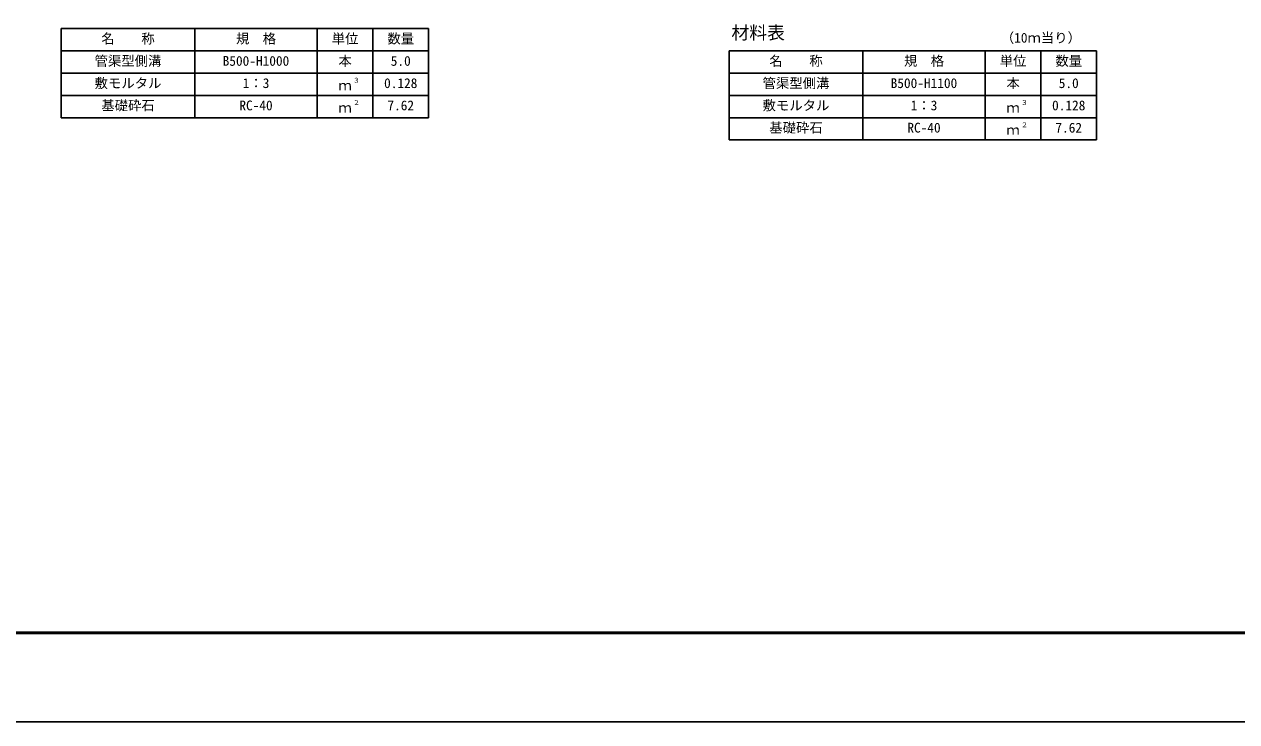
# Model space of a CAD drawing. Units: millimetres, scale not verified. Extents: x 4220 to 29420, y 5940 to 17820.
# Drawn here: x 18529 to 23974, y 5940 to 9073 of the extents above; entities that cross this region are included whole.
import ezdxf
from ezdxf.enums import TextEntityAlignment as Align

# ---------------------------------------------------------------- set-up
doc = ezdxf.new("R2010")
doc.units = ezdxf.units.MM
doc.header["$LTSCALE"] = 40
for name, color, linetype, lineweight in [('Defpoints_3', 5, 'Continuous', 25), ('HYO', 3, 'Continuous', 25), ('HYO2', 4, 'Continuous', 25), ('TXT', 7, 'Continuous', 25), ('WAKU', 3, 'Continuous', 50)]:
    doc.layers.add(name, color=color, linetype=linetype, lineweight=lineweight)
doc.styles.add('ＭＳ ゴシック', font='')
doc.styles.get('ＭＳ ゴシック').set_extended_font_data('MS Gothic')

msp = doc.modelspace()

# ---------------------------------------------------------------- linework, layer by layer
at = {"layer": 'Defpoints_3'}
msp.add_line((12620, 5940), (29420, 5940), dxfattribs=at)
at = {"layer": 'HYO'}
for p, q in [((20345, 9053.36), (18695, 9053.36)), ((18695, 9053.36), (18695, 8653.36)), ((19295, 9053.36), (19295, 8653.36)), ((19845, 9053.36), (19845, 8653.36)), ((20095, 9053.36), (20095, 8653.36)), ((20345, 8653.36), (20345, 9053.36)), ((18695, 8953.36), (20345, 8953.36)), ((23345, 8953.36), (21695, 8953.36)), ((21695, 8953.36), (21695, 8553.36)), ((22295, 8953.36), (22295, 8553.36)), ((22845, 8953.36), (22845, 8553.36)), ((23095, 8953.36), (23095, 8553.36)), ((23345, 8553.36), (23345, 8953.36)), ((21695, 8853.36), (23345, 8853.36)), ((18695, 8653.36), (20345, 8653.36)), ((21695, 8553.36), (23345, 8553.36))]:
    msp.add_line(p, q, dxfattribs=at)
at = {"layer": 'HYO2'}
for p, q in [((18695, 8853.36), (20345, 8853.36)), ((18695, 8753.36), (20345, 8753.36)), ((21695, 8753.36), (23345, 8753.36)), ((21695, 8653.36), (23345, 8653.36))]:
    msp.add_line(p, q, dxfattribs=at)
at = {"layer": 'WAKU'}
msp.add_line((13020, 6340), (29020, 6340), dxfattribs=at)

# ---------------------------------------------------------------- texts
at = {"layer": 'TXT', "style": 'ＭＳ ゴシック'}
for s, height, p in [('材料表', 58.65, (21705, 8988.36)), ('（10ｍ当り）', 43.99, (22915, 8977.36)), ('名\u3000\u3000称', 43.99, (18875, 8973.36)), ('規\u3000格', 43.99, (19480, 8973.36)), ('単位', 43.99, (19910, 8973.36)), ('数量', 43.99, (20160, 8973.36)), ('管渠型側溝', 43.99, (18845, 8873.36)), ('本', 43.99, (19940, 8873.36)), ('名\u3000\u3000称', 43.99, (21875, 8873.36)), ('規\u3000格', 43.99, (22480, 8873.36)), ('単位', 43.99, (22910, 8873.36)), ('数量', 43.99, (23160, 8873.36)), ('B500-H1000', 43.99, (19420, 8873.36)), ('5.0', 43.99, (20175, 8873.36)), ('敷モルタル', 43.99, (18845, 8773.36)), ('1：3', 43.99, (19510, 8773.36)), ('３', 21.99, (20005.54, 8803.73)), ('0.128', 43.99, (20145, 8773.36)), ('管渠型側溝', 43.99, (21845, 8773.36)), ('B500-H1100', 43.99, (22420, 8773.36)), ('本', 43.99, (22940, 8773.36)), ('5.0', 43.99, (23175, 8773.36)), ('ｍ', 43.99, (19940, 8763.36)), ('基礎砕石', 43.99, (18875, 8673.36)), ('RC-40', 43.99, (19495, 8673.36)), ('２', 21.99, (20005.54, 8703.73)), ('7.62', 43.99, (20160, 8673.36)), ('敷モルタル', 43.99, (21845, 8673.36)), ('1：3', 43.99, (22510, 8673.36)), ('３', 21.99, (23005.54, 8703.73)), ('0.128', 43.99, (23145, 8673.36)), ('ｍ', 43.99, (19940, 8663.36)), ('ｍ', 43.99, (22940, 8663.36)), ('基礎砕石', 43.99, (21875, 8573.36)), ('RC-40', 43.99, (22495, 8573.36)), ('ｍ', 43.99, (22940, 8563.36)), ('２', 21.99, (23005.54, 8603.73)), ('7.62', 43.99, (23160, 8573.36))]:
    msp.add_text(s, height=height, dxfattribs=at).set_placement(p, align=Align.BOTTOM_LEFT)

doc.saveas('drawing.dxf')
